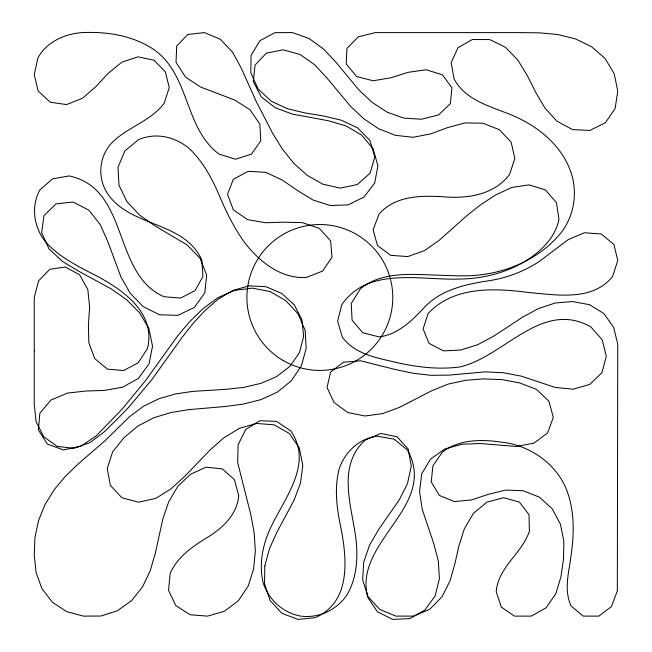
<?xml version="1.0" encoding="UTF-8"?>
<svg xmlns="http://www.w3.org/2000/svg" width="652" height="652" viewBox="0 0 652 652"><rect width="100%" height="100%" fill="white"/><g stroke="black" fill="none" stroke-linecap="round" stroke-linejoin="round"><path stroke-width="0.98" d="M34.254 350.915L34.238 404.281L36.121 421.722L43.774 436.775L57.27 446.416L73.823 448.274L89.943 442.651L103.921 432.121L116.561 419.774L128.851 407.117L151.443 380.14L182.144 337.312L192.984 323.539L204.826 310.694L217.964 299.292L232.788 290.433L249.251 285.845L266.203 286.758L281.794 293.465L294.28 304.883L301.957 319.83L303.636 336.505L299.472 352.626L289.912 366.359L276.505 376.652L260.824 383.376L244.101 387.304L226.969 389.244L192.503 391.42L175.461 393.955L158.966 398.739L143.554 406.237L129.764 416.481L104.931 440.809L78.379 463.768L65.73 475.952L54.442 489.359L45.192 504.224L38.582 520.418L34.939 537.517L34.238 555.015L36.064 572.366L41.932 588.626L52.38 602.236L66.724 611.657L83.391 616.116L100.832 616.042L117.425 610.737L131.688 600.565L142.633 586.735L150.229 570.679L155.241 553.524L162.943 518.536L168.786 501.69L177.776 486.4L190.531 474.265L206.04 467.191L222.259 468.894L234.361 479.587L238.771 495.764C237.043 514.143 223.4 527.492 208.477 536.767C193.261 545.993 177.751 556.392 170.245 573.214L168.534 590.272L175.787 605.537L190.131 614.754L207.556 616.124L224.41 611.258L238.445 600.671L248.257 585.936L253.628 568.903L255.348 550.989L254.19 532.977L250.938 515.17L237.654 462.512L238.094 444.835L245.665 429.497L259.846 420.719L276.521 421.355L290.629 430.817C314.223 464.175 283.164 499.636 269.594 529.978C262.324 546.506 259.007 564.819 263.106 582.627C268.6 599.824 282.838 612.798 300.653 616.116C318.747 618.455 336.293 610.223 346.709 595.366C356.122 579.563 357.907 560.964 356.375 542.961C353.066 509.188 335.454 467.248 365.136 440.149L380.776 433.45L396.986 436.701L408.217 449.057L411.282 466.115L407.476 483.564L399.35 499.742L378.576 529.611L369.497 545.284L363.686 562.277L362.659 580.011L368.046 596.653L379.766 609.465L395.878 616.116L413.604 616.116L429.725 609.31L442.056 596.759L450.059 580.785L454.966 563.401L458.967 545.74L464.46 528.576L473.515 513.263L486.987 502.121L503.613 497.721L519.334 502.056L529.025 514.705L529.391 531.193C521.999 553.621 498.006 567.061 496.229 591.78L501.29 607.077L514.493 616.116L531.217 616.124L545.911 607.908L555.814 593.809L560.899 576.914L563.499 559.229L563.874 541.453L560.435 524.167L552.203 508.747L539.31 497.101L523.132 490.736L505.65 490.076L488.503 494.306L471.592 499.905L454.395 501.608L439.334 495.422L431.241 481.958L432.895 465.878L442.358 452.121C461.624 437.345 487.248 439.562 509.782 443.425C532.896 448.584 553.597 463.319 564.355 484.64C574.559 506.408 574.51 531.046 571.225 554.396C569.188 571.576 563.45 589.343 571.087 605.969L583.173 616.116L598.87 616.124L611.462 606.547L617.338 590.859L617.746 344.248L613.679 327.418L603.923 313.563L589.465 304.68L572.562 301.55L555.145 303.009L538.462 308.583L522.88 316.97L493.205 336.481L477.566 344.745L460.793 350.01L443.401 350.89L429.024 343.335L423.115 328.926L428.095 313.539C453.8 285.902 494.811 288.005 529.131 292.577C557.142 294.957 592.448 301.452 612.619 276.521L617.762 260.482L613.874 244.394L601.274 233.995L584.461 232.756L568.202 239.626L539.269 261.468A126.553 126.553 0 0 1 488.894 280.735C465.292 284.305 440.222 289.79 423.531 308.29C411.29 321.273 397.671 334.558 379.146 336.921L362.757 332.781L352.072 320.108L351.273 303.449L360.401 288.812C374.655 276.953 393.376 274.427 411.339 274.402C429.668 274.549 447.957 275.959 466.294 275.804C502.586 275.185 539.628 260.238 562.317 231.191A65.893 65.893 0 0 0 573.002 179.732C566.286 149.512 541.054 127.816 513.678 115.901C492.219 106.732 466.18 101.288 454.118 79.063L451.16 62.592L457.948 47.775L472.341 39.544L489.668 39.56L505.52 47.294L517.981 60.261L527.419 75.828L535.634 92.176L544.852 107.89L556.971 121.207L572.537 129.593L589.873 130.433L605.309 122.82L615.138 108.55L617.754 91.101L614.217 73.676L605.015 58.403L591.486 46.634L575.243 38.802L557.631 34.515L539.506 32.836L521.274 32.616L375.34 32.608L358.282 36.83L346.929 48.476L346.236 63.977L356.53 76.471L373.115 80.783L390.882 77.792L408.372 72.29L426.155 69.756L442.439 74.809L451.95 87.881L450.393 103.513L438.511 114.98L421.428 119.234L403.727 118.11L386.97 112.087L371.982 102.266L358.885 89.919L335.829 62.111L323.506 48.99L309.072 38.492L292.455 32.6L274.932 32.673L259.814 40.774L251.085 55.428L250.841 72.747L258.102 88.974L271.118 101.15L287.532 108.762L305.323 112.983L323.441 115.966L341.232 120.18L357.581 127.849L369.937 140.433L374.786 156.912L370.083 173.22L357.28 184.557L340.238 188.118L322.854 184.19L307.165 175.306L293.677 163.236L282.365 149.031L272.78 133.562L256.073 101.19L241.199 68.004L232.552 52.16L220.36 39.316L204.467 32.6L187.8 34.474L176.7 46.023L176.032 62.347L185.437 76.993L200.441 86.969L234.736 100.066L249.977 109.74L259.887 124.124L260.767 140.816L251.395 154.198L235.405 159.202L218.893 154.011C183.44 127.36 190.131 72.486 151.737 48.183C130.987 35.11 106.015 31.459 81.883 32.616C64.198 33.994 46.83 41.891 37.906 57.865L34.238 74.662L38.191 91.052L50.212 102.242L66.626 104.573L82.608 98.191L95.983 86.512L108.183 73.35L121.851 62.184L138.004 56.846L154.027 60.237L165.372 71.899L169.227 87.555L164.263 103.106C150.327 122.022 125.706 127.36 110.196 144.614C99.463 157.833 97.751 176.073 105.958 191.012C127.556 227.98 183.848 219.814 201.843 260.14L202.951 276.505L195.038 290.564L180.677 298.078L164.068 296.75C111.891 274.036 129.927 188.835 69.218 175.926L52.486 178.852L39.796 190.025C31.223 205.983 33.57 225.079 43.798 239.683C55.306 253.921 71.443 262.772 87.376 271.167C116.814 285.82 156.977 309.529 147.45 348.567L138.257 362.765L123.627 370.507L107.425 369.138L94.776 358.665L88.802 342.634L88.419 324.908L89.634 307.043L87.824 289.578L79.634 274.834L65.363 267.01L49.829 269.284L38.566 280.89L34.246 297.524L34.254 350.915M264.818 565.903L264.516 583.752L270.075 600.451L281.803 613.247L297.923 619.392L315.169 617.656C352.854 601.519 346.701 555.031 339.79 522.456C336.383 504.721 334.533 486.368 339.276 468.69C345.063 451.763 359.122 438.568 377.149 436.18L394.175 439.163L407.484 450.1C438.698 506.384 352.536 541.779 367.875 597.566L377.435 611.804L392.659 619.4L409.7 618.601L424.778 610.133L435.088 596.018L439.391 578.886L438.348 561.022L433.743 543.556L422.194 509.212L419.57 491.445L421.689 473.833L430.67 458.959L444.99 448.869L462.178 444.224L480.239 443.523L516.449 446.473L533.866 443.173L547.582 433.001L553.303 417.402L548.935 401.265L536.384 389.366L519.668 382.944L501.967 379.619L483.923 378.91L465.878 380.263L448.274 384.061L431.591 390.801L399.472 407.361L382.602 413.596L364.965 415.992L347.834 412.553L334.044 402.455L327.043 387.5L330.605 372.047L343.498 362.202L360.703 360.809L395.666 369.619L413.319 373.278L431.208 375.34L449.204 375.112L485.259 371.86L503.328 372.732L521.103 376.106L555.382 387.475L573.059 389.187L589.718 384.46L601.918 372.691L606.319 356.359L602.195 339.798L590.777 326.839C541.625 299.268 504.306 356.774 459.896 366.954C435.96 370.14 411.852 366.416 388.608 360.637C371.51 356.807 353.311 352.064 342.373 337.223L337.606 321.175L341.721 304.818C367.932 266.529 419.35 280.23 458.47 279.089C482.521 278.901 506.596 272.943 527.093 260.115C541.853 250.417 555.292 237.336 558.951 219.406L556.466 202.658L545.447 189.985L529.122 184.866L511.706 187.466L495.398 195.119L480.279 204.989L466.147 216.285L439.122 240.376L424.387 250.686L407.753 256.578L390.63 255.323L377.418 245.462L373.115 229.789L379.008 214.182C395.405 195.184 422.178 195.38 445.186 196.912C468.535 198.762 494.656 194.345 509.562 174.475L514.868 158.412L511.087 142.071L499.342 129.715L482.969 123.212L465.169 122.91L447.785 127.539L430.768 133.847L413.229 137.287L395.397 135.339L378.625 128.746L363.604 118.623L350.377 106.154L327.06 78.126L314.712 64.809L300.026 54.507L283.074 49.821L266.366 53.146L255.03 65.094L253.318 81.573L261.24 96.871L275.348 107.808L292.414 114.116L328.559 120.791L346.09 125.966L361.673 135.103L373.099 148.803L377.915 165.779L374.68 183.025L363.995 197.018L348.201 204.85L330.368 205.543L313.139 200.074L297.442 190.506L282.218 180.034L265.723 172.34L248.167 171.337L233.343 179.267L227.507 194.32L233.334 209.822L247.63 219.651L265.47 222.715L283.938 222.202L302.316 222.65L319.244 228.306L330.662 240.93L331.998 257.336L322.544 271.077L306.383 277.442C281.314 279.032 260.148 262.169 245.372 243.546C234.402 228.607 226.187 211.949 219.064 194.899C211.778 177.939 202.813 161.468 189.333 148.607C175.013 136.692 156.211 132.274 138.664 139.552L124.923 150.865L117.996 167.279L118.998 185.266L126.961 201.721L139.691 215.184L155.021 225.885L187.279 245.054L200.066 258.282L206.668 275.152L204.785 292.968L194.288 307.491L177.841 315.34L159.585 314.777L143.171 306.587L130.229 293.253L120.938 276.97L107.849 241.664L100.229 224.59L88.843 210.156L73.024 202.03L55.974 203.88L43.945 215.682L41.646 232.707L49.039 248.958L62.535 261.468L78.493 271.11L111.305 288.958L126.521 299.643L139.536 312.773L148.9 328.51L152.535 346.253L149.039 363.849L138.469 378.356L122.657 387.198L104.548 390.377L85.974 391.037L67.621 393.066L51.003 400.002L39.853 413.262L38.403 429.986L47.376 444.11L63.423 449.937L80.799 446.278L96.007 436.025L121.9 409.399L145.461 380.686L177.947 335.503L189.919 321.403L203.163 308.551L217.874 297.671L234.541 290.401L252.479 288.135L270.181 291.599L285.788 300.621L298.054 313.865L305.152 330.409L306.187 348.38L301.42 365.756L291.371 380.727L277.369 392.096L260.93 399.635L243.318 404.077L225.282 406.498L188.974 409.611L171.036 412.529L153.685 417.777L137.719 426.155L123.896 437.826L112.625 451.869L107.23 468.601L110.384 485.438L121.989 497.826L138.631 502.227L155.877 498.348L171.191 488.698L184.72 476.351L210.083 449.97L223.75 437.875L239.211 428.429L256.432 423.45L274.101 424.819L289.317 433.466L299.276 447.875L302.789 465.226L300.507 482.993L294.182 499.929L277.035 531.991L269.529 548.503L264.818 565.903M283.31 360.597A72.934 72.934 0 0 0 392.781 297.54A72.934 72.934 0 0 0 283.441 234.264A72.934 72.934 0 0 0 283.31 360.597"/></g></svg>
